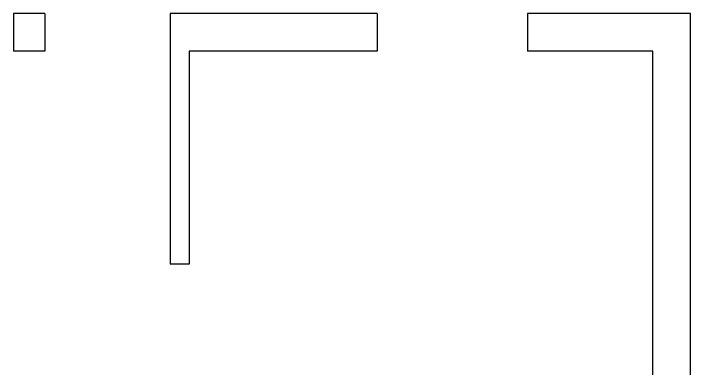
# Model space of a CAD drawing. Header units: metres. Extents: x -46 to 153, y -1 to 83.
# Drawn here: x 59.7 to 65.1, y 18.02 to 20.85 of the extents above; entities that cross this region are included whole.
import ezdxf

# ---------------------------------------------------------------- set-up
doc = ezdxf.new("R2010")
doc.units = ezdxf.units.M
doc.header["$LTSCALE"] = 0.018

msp = doc.modelspace()

# ---------------------------------------------------------------- linework, layer by layer
for p, q in [((59.95, 20.85), (59.7, 20.85)), ((59.7, 20.85), (59.7, 20.55)), ((59.95, 20.85), (59.95, 20.55)), ((62.6, 20.85), (60.95, 20.85)), ((60.95, 20.85), (60.95, 20.55)), ((62.6, 20.85), (62.6, 20.55)), ((65.1, 20.85), (63.8, 20.85)), ((63.8, 20.85), (63.8, 20.55)), ((65.1, 14.85), (65.1, 20.85)), ((59.95, 20.55), (59.7, 20.55)), ((60.95, 20.55), (60.95, 18.85)), ((62.6, 20.55), (61.1, 20.55)), ((61.1, 20.55), (61.1, 18.85)), ((64.8, 20.55), (63.8, 20.55)), ((64.8, 16.8), (64.8, 20.55)), ((61.1, 18.85), (60.95, 18.85))]:
    msp.add_line(p, q)

doc.saveas('drawing.dxf')
